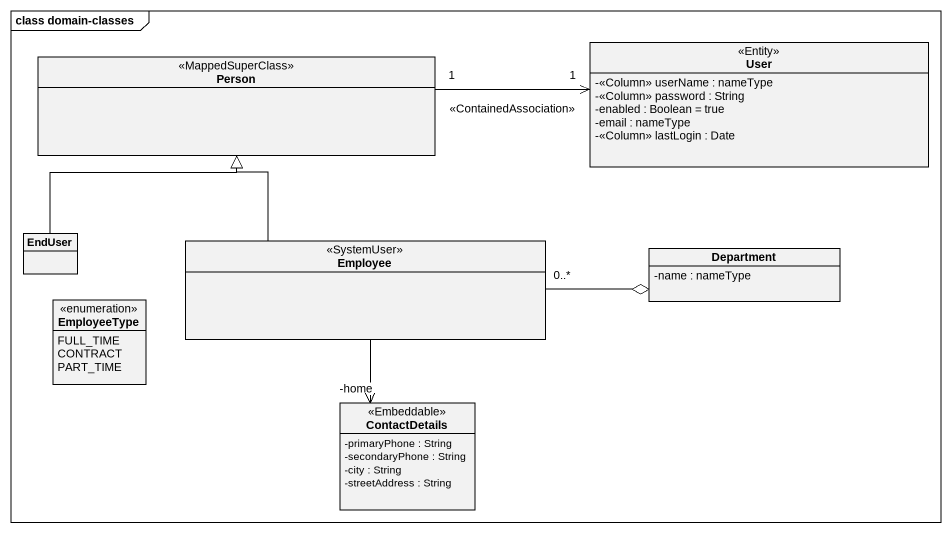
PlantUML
@startuml
mainframe class domain-classes
hide circle
hide empty members
skinparam classAttributeIconSize 0
class "Person" as Person_ <<MappedSuperClass>>
class User <<Entity>> {
  -<<Column>> userName : nameType
  -<<Column>> password : String
  -enabled : Boolean = true
  -email : nameType
  -<<Column>> lastLogin : Date
}
class EndUser
class Employee <<SystemUser>>
class Department {
  -name : nameType
}
enum EmployeeType {
  FULL_TIME
  CONTRACT
  PART_TIME
}
class ContactDetails <<Embeddable>> {
  -primaryPhone : String
  -secondaryPhone : String
  -city : String
  -streetAddress : String
}
Person_ "1" -right-> "1" User : <<ContainedAssociation>>
EndUser -up-|> Person_
Employee -up-|> Person_
Employee --> "-home" ContactDetails
Department o-left- "0..*" Employee
@enduml
